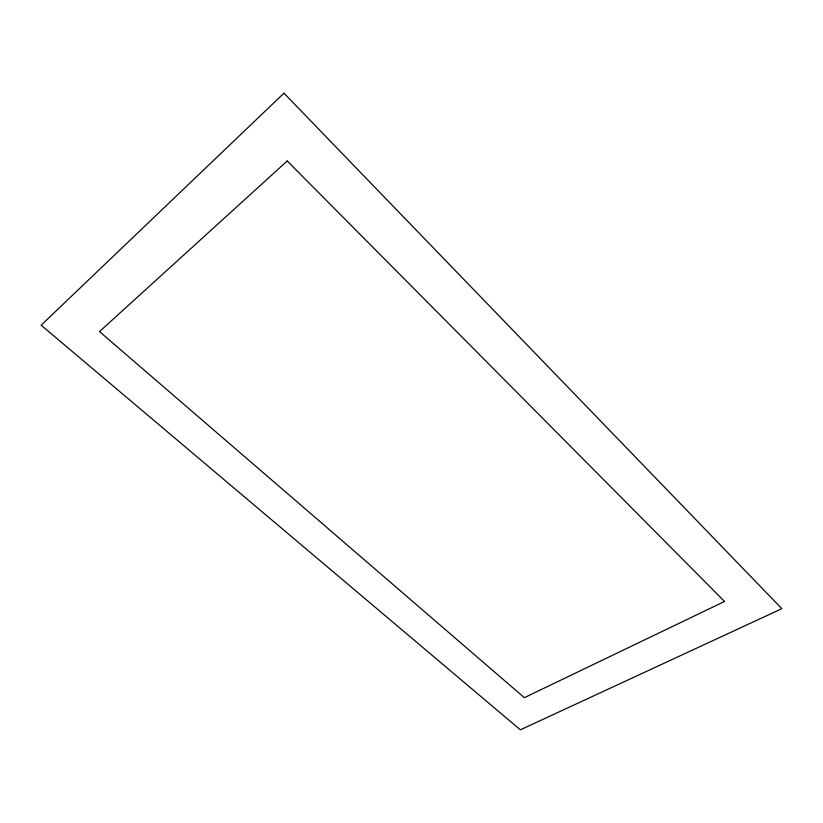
<?xml version="1.0" encoding="UTF-8"?>
<svg xmlns="http://www.w3.org/2000/svg" width="823" height="823" viewBox="0 0 823 823"><rect width="100%" height="100%" fill="white"/><g stroke="black" fill="none" stroke-linecap="round" stroke-linejoin="round"><path stroke-width="1.23" d="M283.956 93.174L41.15 325.208L520.373 729.826L781.85 608.681L283.956 93.174M287.217 160.989L99.511 331.597L524.344 697.667L724.549 601.459L287.217 160.989"/></g></svg>
